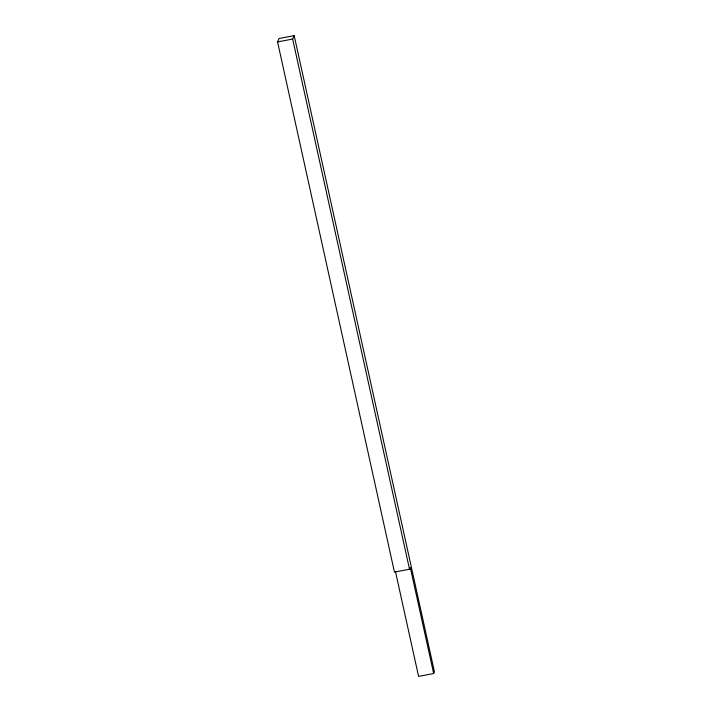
<?xml version="1.0" encoding="UTF-8"?>
<svg xmlns="http://www.w3.org/2000/svg" width="712" height="712" viewBox="0 0 712 712"><rect width="100%" height="100%" fill="white"/><g stroke="black" fill="none" stroke-linecap="round" stroke-linejoin="round"><path stroke-width="1.07" d="M433.67 673.525L410.29 567.5L409.525 569.226L394.448 572.092L277.564 41.928L279.095 38.475L294.181 35.6L434.436 671.799L433.67 673.525L418.585 676.4L395.454 571.451M409.525 569.226L292.65 39.053L294.181 35.6M277.564 41.928L292.65 39.053"/></g></svg>
